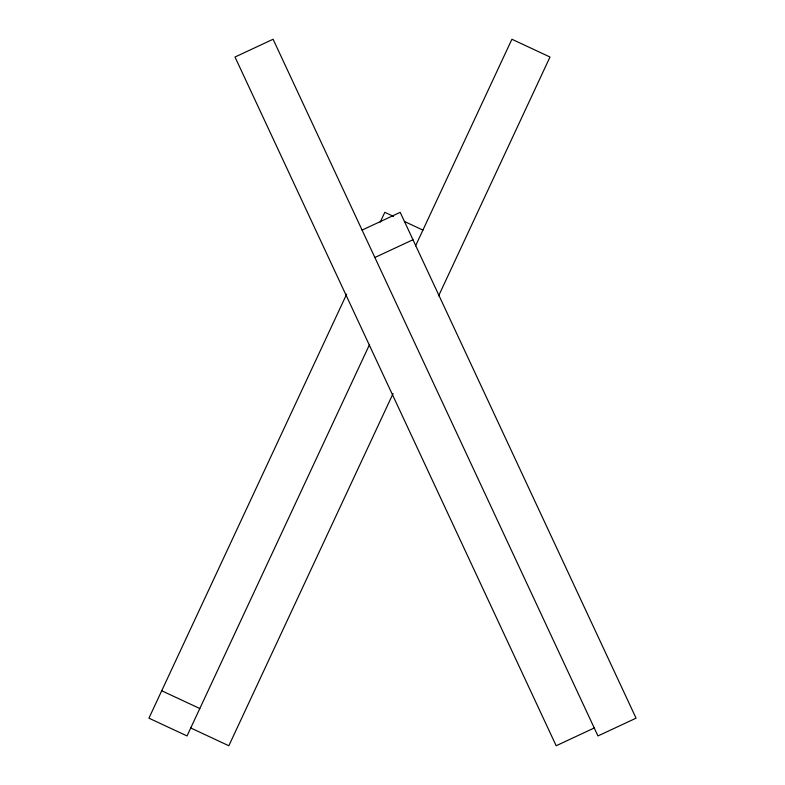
<?xml version="1.0" encoding="UTF-8"?>
<svg xmlns="http://www.w3.org/2000/svg" width="785" height="785" viewBox="0 0 785 785"><rect width="100%" height="100%" fill="white"/><g stroke="black" fill="none" stroke-linecap="round" stroke-linejoin="round"><path stroke-width="1.18" d="M346.666 294.13L148.934 718.177L187.036 735.938L369.598 344.429M380.205 222.194L384.807 212.333L393.521 216.395M415.559 245.872L511.908 39.25L550 57.02L438.629 295.847M393.049 393.609L228.837 745.75L190.745 727.98M362.091 230.093L400.193 212.333L636.066 718.177L597.964 735.938L273.092 39.25L235 57.02L556.163 745.75L594.255 727.98M374.867 257.5L412.969 239.739M404.403 221.468L422.909 230.093M161.71 690.761L199.812 708.531"/></g></svg>
